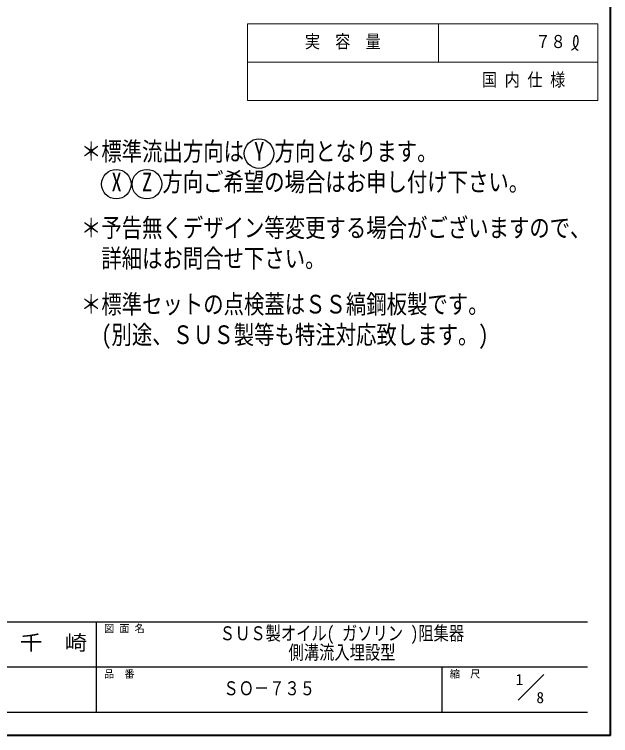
# Model space of a CAD drawing. Units: millimetres at full size, sheet at 1:8; details may follow other scales. Extents: x -1701 to 1539, y -1061 to 1187.
# Drawn here: x 603 to 1539, y -1061 to 72 of the extents above; entities that cross this region are included whole.
import ezdxf
from ezdxf.enums import TextEntityAlignment as Align

# ---------------------------------------------------------------- set-up
doc = ezdxf.new("R2010")
doc.units = ezdxf.units.MM
doc.header["$LTSCALE"] = 8
doc.layers.add('0-0_ﾚｲﾔ1', color=4, linetype='Continuous', lineweight=9)
doc.styles.add('ＭＳ ゴシック', font='')
doc.styles.get('ＭＳ ゴシック').set_extended_font_data('MS Gothic')

msp = doc.modelspace()

# ---------------------------------------------------------------- linework, layer by layer
at = {"layer": '0-0_ﾚｲﾔ1', "color": 1, "lineweight": 40}
for q in [(1539.028, 1187.237), (-1700.972, -1060.763)]:
    msp.add_line((1539.028, -1060.763), q, dxfattribs=at)
at = {"layer": '0-0_ﾚｲﾔ1', "color": 3, "lineweight": 18}
for p, q in [((1519.028, 57.237), (969.028, 57.237)), ((969.028, -62.763), (969.028, 57.237)), ((1269.028, -2.763), (1269.028, 57.237)), ((1519.028, -62.763), (1519.028, 57.237)), ((1519.028, -2.763), (969.028, -2.763)), ((1519.028, -62.763), (969.028, -62.763))]:
    msp.add_line(p, q, dxfattribs=at)
at = {"layer": '0-0_ﾚｲﾔ1', "color": 6, "lineweight": 25}
for p, q in [((-80.972, -881.906), (1503.028, -881.906)), ((731.599, -1024.763), (731.599, -881.906)), ((1503.028, -953.335), (517.313, -953.335)), ((1274.456, -1024.763), (1274.456, -953.335)), ((1503.028, -1024.763), (-80.972, -1024.763))]:
    msp.add_line(p, q, dxfattribs=at)
at = {"layer": '0-0_ﾚｲﾔ1', "color": 7, "lineweight": 18}
msp.add_line((1394.05, -1005.169), (1434.456, -964.763), dxfattribs=at)
at = {"layer": '0-0_ﾚｲﾔ1', "color": 5, "lineweight": 25}
for points in [[(1477.488, 16.398), (1478.068, 16.732), (1479.065, 17.313), (1480.053, 17.908), (1481.027, 18.527), (1481.98, 19.179), (1482.908, 19.871), (1483.432, 20.296), (1483.817, 20.626), (1484.46, 21.221), (1485.07, 21.849), (1485.637, 22.511), (1486.153, 23.209), (1486.609, 23.945), (1486.843, 24.388), (1487.01, 24.75), (1487.264, 25.39), (1487.475, 26.048), (1487.645, 26.719), (1487.778, 27.399), (1487.874, 28.084), (1487.915, 28.481), (1487.945, 28.892), (1487.976, 29.6), (1487.982, 30.308), (1487.972, 31.017), (1487.951, 31.73), (1487.927, 32.447), (1487.915, 32.866), (1487.903, 33.307), (1487.874, 34.069), (1487.813, 34.825), (1487.694, 35.566), (1487.492, 36.284), (1487.181, 36.97), (1486.94, 37.349), (1486.786, 37.552), (1486.488, 37.883), (1486.156, 38.177), (1485.797, 38.42)], [(1485.797, 38.42), (1485.418, 38.599), (1485.026, 38.698), (1484.796, 38.713), (1484.607, 38.701), (1484.282, 38.63), (1483.963, 38.505), (1483.656, 38.333), (1483.364, 38.124), (1483.092, 37.886), (1482.945, 37.739), (1482.741, 37.508), (1482.434, 37.087), (1482.178, 36.641), (1481.967, 36.174), (1481.793, 35.693), (1481.651, 35.201), (1481.581, 34.913), (1481.503, 34.55), (1481.391, 33.923), (1481.304, 33.292), (1481.234, 32.659), (1481.176, 32.023), (1481.124, 31.385), (1481.093, 31.015), (1481.056, 30.573), (1480.993, 29.811), (1480.94, 29.048), (1480.909, 28.287), (1480.908, 27.529), (1480.949, 26.773), (1480.996, 26.337), (1481.052, 25.959), (1481.181, 25.312), (1481.346, 24.67), (1481.543, 24.035), (1481.767, 23.409), (1482.014, 22.792), (1482.165, 22.439), (1482.279, 22.185)], [(1482.279, 22.185), (1482.481, 21.75), (1482.693, 21.321), (1482.914, 20.895), (1483.144, 20.472), (1483.385, 20.052), (1483.529, 19.808), (1483.703, 19.526), (1484.016, 19.044), (1484.35, 18.578), (1484.708, 18.137), (1485.094, 17.73), (1485.512, 17.365), (1485.771, 17.177), (1485.992, 17.037), (1486.392, 16.821), (1486.811, 16.634), (1487.244, 16.47), (1487.689, 16.322), (1488.139, 16.184), (1488.402, 16.105)]]:
    msp.add_lwpolyline(points, dxfattribs=at)
for centre in [(986.961, -146.43), (762.961, -194.43), (810.961, -194.43)]:
    msp.add_circle(centre, 23.2, dxfattribs=at)

# ---------------------------------------------------------------- texts
at = {"layer": '0-0_ﾚｲﾔ1', "color": 7, "style": 'ＭＳ ゴシック'}
for s, height, width, p in [('実\u3000容\u3000量', 20.53, 0.85, (1059.028, 13.237)), ('７８', 20.53, 0.85, (1421.028, 13.237)), ('国 内 仕 様', 20.53, 0.85, (1337.028, -46.763)), ('＊標準流出方向は Y 方向となります。', 29.33, 0.8, (707.361, -166.43)), (' X  Z 方向ご希望の場合はお申し付け下さい。', 29.33, 0.8, (739.361, -214.43)), ('＊予告無くデザイン等変更する場合がございますので、', 29.33, 0.8, (707.361, -286.43)), ('詳細はお問合せ下さい。', 29.33, 0.8, (739.361, -334.43)), ('＊標準セットの点検蓋はＳＳ縞鋼板製です。', 29.33, 0.8, (707.361, -406.43)), ('(別途、ＳＵＳ製等も特注対応致します。)', 29.33, 0.8, (739.361, -454.43)), ('ＳＵＳ製オイル( ガソリン )阻集器', 21.99, 0.8, (925.313, -917.62)), ('千\u3000崎', 23.46, 1.1, (611.599, -933.62)), ('側溝流入埋設型', 21.99, 0.8, (1033.313, -947.62)), ('ＳＯ－７３５', 21.99, 0.8, (931.028, -1004.049))]:
    msp.add_text(s, height=height, dxfattribs=dict(at, width=width)).set_placement(p, align=Align.BOTTOM_LEFT)
for s, height, p in [('図 面 名', 11.73, (743.599, -901.906)), ('品\u3000番', 11.73, (743.599, -973.335)), ('縮\u3000尺', 11.73, (1286.456, -973.335)), ('1', 17.6, (1389.986, -986.782)), ('8', 17.6, (1422.562, -1015.086))]:
    msp.add_text(s, height=height, dxfattribs=at).set_placement(p, align=Align.BOTTOM_LEFT)

doc.saveas('drawing.dxf')
